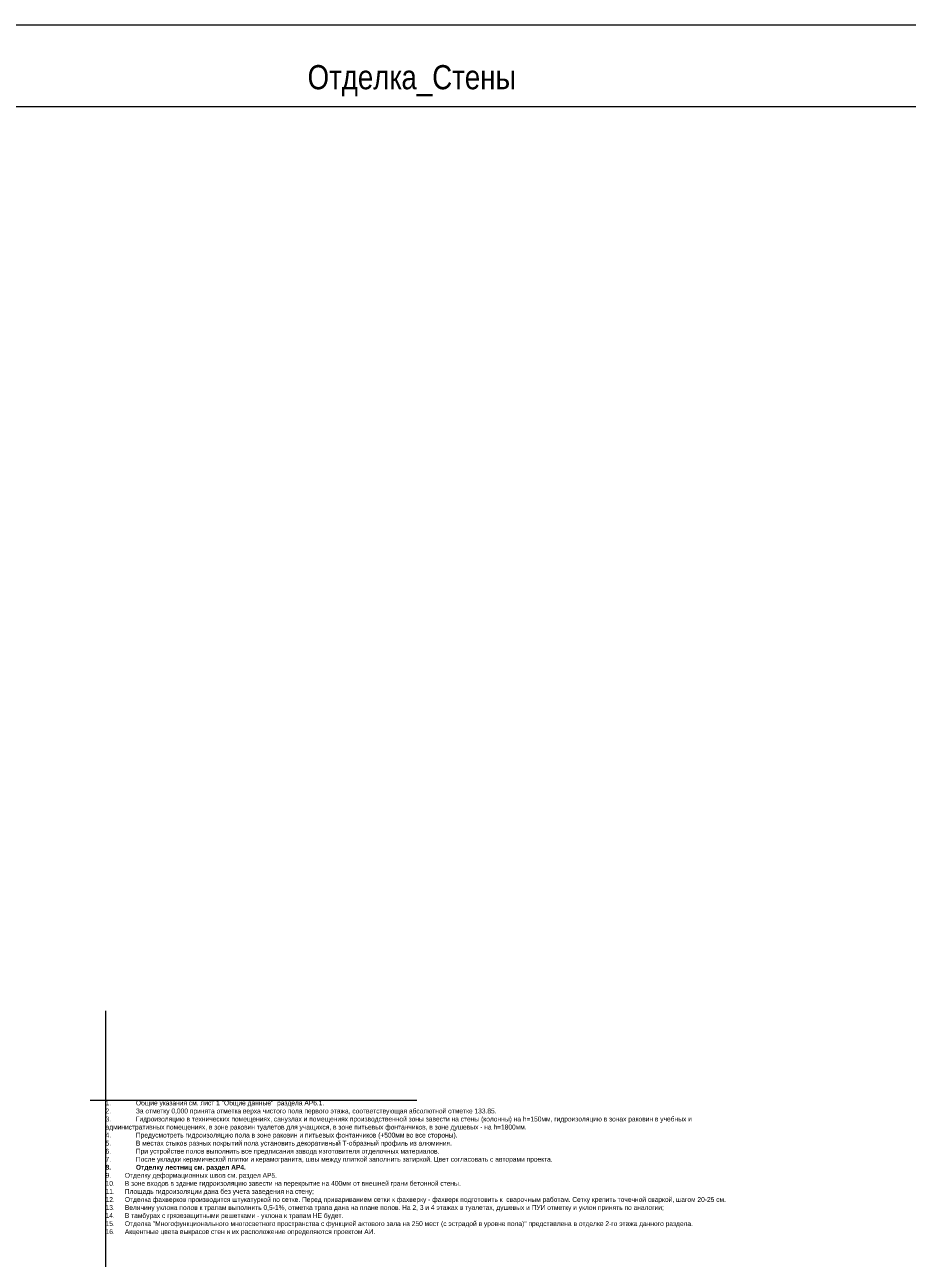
# Model space of a CAD drawing. Header units: millimetres. Extents: x -328335 to 1460319, y -208171 to 164069.
# Drawn here: x -74905 to -20044, y -140977 to -64294 of the extents above; entities that cross this region are included whole.
import ezdxf

# ---------------------------------------------------------------- set-up
doc = ezdxf.new("R2010")
doc.units = ezdxf.units.MM
doc.header["$LTSCALE"] = 0.5
doc.layers.add('АР_Делит', color=120, linetype='Continuous', lineweight=0, plot=False)
doc.styles.add('style1', font='ARIALN.TTF')

msp = doc.modelspace()

# ---------------------------------------------------------------- linework, layer by layer
at = {"layer": 'АР_Делит'}
for p, q in [((-137213.713, -69384.15), (221438.629, -69384.15)), ((-69877.838, -125592.75), (-69877.838, -148324.349)), ((-50528.239, -131167.406), (-70824.426, -131167.406))]:
    msp.add_line(p, q, dxfattribs=at)
at = {"layer": 'АР_Делит', "lineweight": 0}
msp.add_lwpolyline([(-132213.713, -64293.844), (228906.764, -64293.844), (228906.764, -205994.742), (-132213.713, -205994.742)], close=True, dxfattribs=at)

# ---------------------------------------------------------------- texts
at = {"ltscale": 100, "insert": (-69877.838, -131167.406), "char_height": 300, "width": 33462.13495, "attachment_point": 1, "style": 'style1'}
msp.add_mtext('\\pxt1;1.^I      Общие указания см. лист 1 "Общие данные"  раздела АР6.1.\\P2.^I      За отметку 0,000 принята отметка верха чистого пола первого этажа, соответствующая абсолютной отметке 133.85.\\P3.^I      Гидроизоляцию в технических помещениях, санузлах и помещениях производственной зоны завести на стены (колонны) на h=150мм, гидроизоляцию в зонах раковин в учебных и административных помещениях, в зоне раковин туалетов для учащихся, в зоне питьевых фонтанчиков, в зоне душевых - на h=1800мм.\\P4.^I      Предусмотреть гидроизоляцию пола в зоне раковин и питьевых фонтанчиков (+500мм во все стороны). \\P5.^I      В местах стыков разных покрытий пола установить декоративный Т-образный профиль из алюминия.\\P6.^I      При устройстве полов выполнить все предписания завода изготовителя отделочных материалов.\\P7.^I      После укладки керамической плитки и керамогранита, швы между плиткой заполнить затиркой. Цвет согласовать с авторами проекта.\\P{\\fArial Narrow|b1|i0|c204|p34;8.^I      Отделку лестниц см. раздел АР4.\\P\\pi-3,l3,t3;}9.^IОтделку деформационных швов см. раздел АР5.\\P10.^IВ зоне входов в здание гидроизоляцию завести на перекрытие на 400мм от внешней грани бетонной стены.\\P11.^IПлощадь гидроизоляции дана без учета заведения на стену;\\P12.^IОтделка фахверков производится штукатуркой по сетке. Перед привариванием сетки к фахверку - фахверк подготовить к  сварочным работам. Сетку крепить точечной сваркой, шагом 20-25 см.{\\C1;\\c255;\\P}13.^IВеличину уклона полов к трапам выполнить 0,5-1%, отметка трапа дана на плане полов. На 2, 3 и 4 этажах в туалетах, душевых и ПУИ отметку и уклон принять по аналогии;\\P14.^IВ тамбурах с грязезащитными решетками - уклона к трапам НЕ будет.\\P15.^IОтделка "Многофункционального многосветного пространства с функцией актового зала на 250 мест (с эстрадой в уровне пола)" представлена в отделке 2-го этажа данного раздела.\\P16.^IАкцентные цвета выкрасов стен и их расположение определяются проектом АИ.', dxfattribs=at)
at = {"layer": 'АР_Делит', "color": 5, "insert": (-57320.497, -67775.149), "char_height": 1500, "attachment_point": 4, "style": 'style1'}
msp.add_mtext_dynamic_manual_height_columns('Отделка_Стены', width=14950.81335, gutter_width=937.5, heights=[0], dxfattribs=at)

doc.saveas('drawing.dxf')
